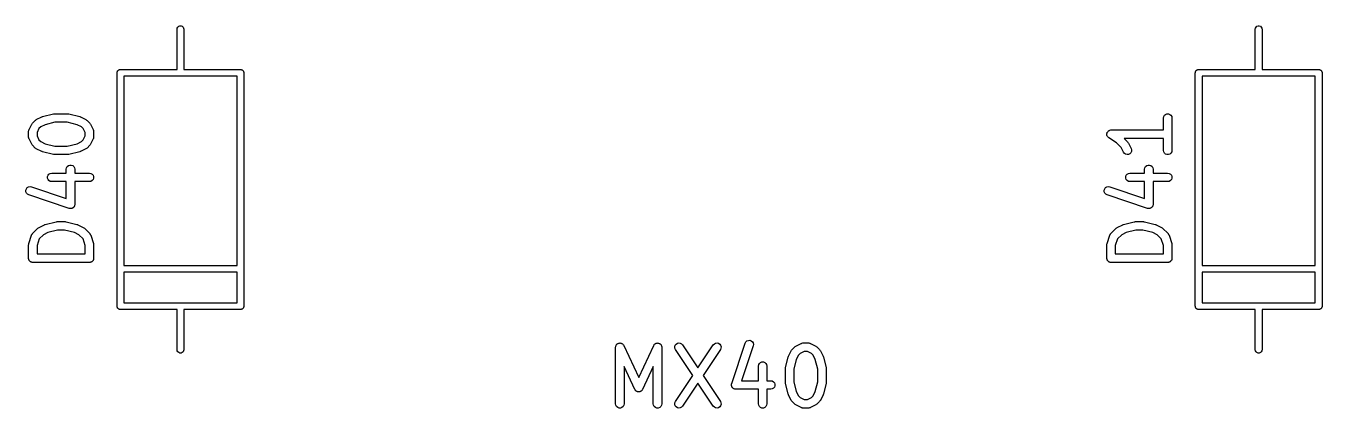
# Model space of a CAD drawing. Extents: x 35 to 250, y -99 to -35.
# Drawn here: x 83 to 105.89, y -98.95 to -92.2 of the extents above; entities that cross this region are included whole.
import ezdxf

# ---------------------------------------------------------------- set-up
doc = ezdxf.new("R2010")
doc.units = 0
doc.header["$MEASUREMENT"] = 0
doc.layers.add('BLACK', color=7, linetype='CONTINUOUS')

msp = doc.modelspace()

# ---------------------------------------------------------------- linework, layer by layer
at = {"layer": 'Black'}
for p, q in [((85.665, -92.2612), (85.6686, -92.2407)), ((85.665, -92.9712), (85.665, -92.2612)), ((85.6686, -92.2407), (85.679, -92.2227)), ((85.679, -92.2227), (85.695, -92.2093)), ((85.695, -92.2093), (85.7146, -92.2022)), ((85.7146, -92.2022), (85.7354, -92.2022)), ((85.7354, -92.2022), (85.755, -92.2093)), ((85.755, -92.2093), (85.771, -92.2227)), ((85.771, -92.2227), (85.7814, -92.2407)), ((85.7814, -92.2407), (85.785, -92.2612)), ((85.785, -92.2612), (85.785, -92.9712)), ((104.715, -92.2612), (104.719, -92.2407)), ((104.715, -92.9712), (104.715, -92.2612)), ((104.719, -92.2407), (104.729, -92.2227)), ((104.729, -92.2227), (104.745, -92.2093)), ((104.745, -92.2093), (104.765, -92.2022)), ((104.765, -92.2022), (104.785, -92.2022)), ((104.785, -92.2022), (104.805, -92.2093)), ((104.805, -92.2093), (104.821, -92.2227)), ((104.821, -92.2227), (104.831, -92.2407)), ((104.831, -92.2407), (104.835, -92.2612)), ((104.835, -92.2612), (104.835, -92.9712)), ((84.6598, -92.9722), (84.665, -92.9712)), ((84.665, -92.9712), (85.665, -92.9712)), ((85.785, -92.9712), (86.785, -92.9712)), ((86.785, -92.9712), (86.7902, -92.9722)), ((103.71, -92.9722), (103.715, -92.9712)), ((103.715, -92.9712), (104.715, -92.9712)), ((104.835, -92.9712), (105.835, -92.9712)), ((105.835, -92.9712), (105.84, -92.9722)), ((84.605, -93.0312), (84.6059, -93.0261)), ((84.605, -97.1512), (84.605, -93.0312)), ((84.6059, -93.0208), (84.6077, -93.0159)), ((84.6059, -93.0261), (84.6059, -93.0208)), ((84.6077, -93.0159), (84.6086, -93.0107)), ((84.6086, -93.0107), (84.6112, -93.0062)), ((84.6112, -93.0062), (84.613, -93.0012)), ((84.613, -93.0012), (84.6164, -92.9972)), ((84.6164, -92.9972), (84.619, -92.9927)), ((84.619, -92.9927), (84.6231, -92.9893)), ((84.6231, -92.9893), (84.6264, -92.9853)), ((84.6264, -92.9853), (84.631, -92.9827)), ((84.631, -92.9827), (84.635, -92.9793)), ((84.635, -92.9793), (84.6399, -92.9775)), ((84.6399, -92.9775), (84.6445, -92.9749)), ((84.6445, -92.9749), (84.6497, -92.974)), ((84.6497, -92.974), (84.6546, -92.9722)), ((84.6546, -92.9722), (84.6598, -92.9722)), ((84.725, -93.0913), (84.725, -96.4312)), ((86.725, -93.0913), (84.725, -93.0913)), ((86.725, -96.4312), (86.725, -93.0913)), ((86.7902, -92.9722), (86.7954, -92.9722)), ((86.7954, -92.9722), (86.8003, -92.974)), ((86.8003, -92.974), (86.8055, -92.9749)), ((86.8055, -92.9749), (86.8101, -92.9775)), ((86.8101, -92.9775), (86.815, -92.9793)), ((86.815, -92.9793), (86.819, -92.9827)), ((86.819, -92.9827), (86.8236, -92.9853)), ((86.8236, -92.9853), (86.8269, -92.9893)), ((86.8269, -92.9893), (86.831, -92.9927)), ((86.831, -92.9927), (86.8336, -92.9972)), ((86.8336, -92.9972), (86.837, -93.0012)), ((86.837, -93.0012), (86.8388, -93.0062)), ((86.8388, -93.0062), (86.8414, -93.0107)), ((86.8414, -93.0107), (86.8423, -93.0159)), ((86.8423, -93.0159), (86.8441, -93.0208)), ((86.8441, -93.0208), (86.8441, -93.0261)), ((86.8441, -93.0261), (86.845, -93.0312)), ((86.845, -93.0312), (86.845, -97.1512)), ((103.655, -93.0312), (103.656, -93.0261)), ((103.655, -97.1512), (103.655, -93.0312)), ((103.656, -93.0208), (103.658, -93.0159)), ((103.656, -93.0261), (103.656, -93.0208)), ((103.658, -93.0159), (103.659, -93.0107)), ((103.659, -93.0107), (103.661, -93.0062)), ((103.661, -93.0062), (103.663, -93.0012)), ((103.663, -93.0012), (103.666, -92.9972)), ((103.666, -92.9972), (103.669, -92.9927)), ((103.669, -92.9927), (103.673, -92.9893)), ((103.673, -92.9893), (103.676, -92.9853)), ((103.676, -92.9853), (103.681, -92.9827)), ((103.681, -92.9827), (103.685, -92.9793)), ((103.685, -92.9793), (103.69, -92.9775)), ((103.69, -92.9775), (103.694, -92.9749)), ((103.694, -92.9749), (103.7, -92.974)), ((103.7, -92.974), (103.705, -92.9722)), ((103.705, -92.9722), (103.71, -92.9722)), ((103.775, -93.0913), (103.775, -96.4312)), ((105.775, -93.0913), (103.775, -93.0913)), ((105.775, -96.4312), (105.775, -93.0913)), ((105.84, -92.9722), (105.845, -92.9722)), ((105.845, -92.9722), (105.85, -92.974)), ((105.85, -92.974), (105.856, -92.9749)), ((105.856, -92.9749), (105.86, -92.9775)), ((105.86, -92.9775), (105.865, -92.9793)), ((105.865, -92.9793), (105.869, -92.9827)), ((105.869, -92.9827), (105.874, -92.9853)), ((105.874, -92.9853), (105.877, -92.9893)), ((105.877, -92.9893), (105.881, -92.9927)), ((105.881, -92.9927), (105.884, -92.9972)), ((105.884, -92.9972), (105.887, -93.0012)), ((105.887, -93.0012), (105.889, -93.0062)), ((105.889, -93.0062), (105.891, -93.0107)), ((105.891, -93.0107), (105.892, -93.0159)), ((105.892, -93.0159), (105.894, -93.0208)), ((105.894, -93.0208), (105.894, -93.0261)), ((105.894, -93.0261), (105.895, -93.0312)), ((105.895, -93.0312), (105.895, -97.1512)), ((83.112, -93.9192), (83.1596, -93.8715)), ((83.1596, -93.8715), (83.1694, -93.8647)), ((83.1694, -93.8647), (83.1791, -93.8575)), ((83.1791, -93.8575), (83.2743, -93.8099)), ((83.2743, -93.8099), (83.2822, -93.8075)), ((83.2822, -93.8075), (83.2897, -93.8042)), ((83.2897, -93.8042), (83.4801, -93.7566)), ((83.4801, -93.7566), (83.4893, -93.7559)), ((83.4893, -93.7559), (83.4983, -93.7543)), ((83.4983, -93.7543), (83.7364, -93.7543)), ((83.7364, -93.7543), (83.7455, -93.7559)), ((83.7455, -93.7559), (83.7546, -93.7566)), ((83.7546, -93.7566), (83.9451, -93.8042)), ((83.9451, -93.8042), (83.9526, -93.8075)), ((83.9526, -93.8075), (83.9604, -93.8099)), ((83.9604, -93.8099), (84.0557, -93.8575)), ((84.0557, -93.8575), (84.0653, -93.8647)), ((84.0653, -93.8647), (84.0752, -93.8715)), ((84.0752, -93.8715), (84.1228, -93.9192)), ((103.092, -93.8293), (103.097, -93.8037)), ((103.092, -94.0401), (103.092, -93.8293)), ((103.097, -93.8037), (103.11, -93.7811)), ((103.11, -93.7811), (103.13, -93.7644)), ((103.13, -93.7644), (103.154, -93.7555)), ((103.154, -93.7555), (103.18, -93.7555)), ((103.18, -93.7555), (103.205, -93.7644)), ((103.205, -93.7644), (103.225, -93.7811)), ((103.225, -93.7811), (103.238, -93.8037)), ((103.238, -93.8037), (103.242, -93.8293)), ((103.242, -93.8293), (103.242, -94.4008)), ((83.0424, -94.0674), (83.0431, -94.0632)), ((83.0424, -94.1627), (83.0424, -94.0674)), ((83.0429, -94.0589), (83.0454, -94.0504)), ((83.0431, -94.0632), (83.0429, -94.0589)), ((83.0454, -94.0504), (83.0469, -94.0418)), ((83.0469, -94.0418), (83.0491, -94.038)), ((83.0491, -94.038), (83.0503, -94.0339)), ((83.0503, -94.0339), (83.0979, -93.9387)), ((83.0979, -93.9387), (83.1051, -93.929)), ((83.1051, -93.929), (83.112, -93.9192)), ((83.2266, -94.0166), (83.1924, -94.0851)), ((83.1924, -94.0851), (83.1924, -94.145)), ((83.257, -93.9862), (83.2266, -94.0166)), ((83.334, -93.9477), (83.257, -93.9862)), ((83.5076, -93.9043), (83.334, -93.9477)), ((83.7272, -93.9043), (83.5076, -93.9043)), ((83.9007, -93.9477), (83.7272, -93.9043)), ((83.9777, -93.9862), (83.9007, -93.9477)), ((84.0081, -94.0166), (83.9777, -93.9862)), ((84.0424, -94.0851), (84.0081, -94.0166)), ((84.0424, -94.145), (84.0424, -94.0851)), ((84.1228, -93.9192), (84.1297, -93.929)), ((84.1297, -93.929), (84.1368, -93.9387)), ((84.1368, -93.9387), (84.1845, -94.0339)), ((84.1845, -94.0339), (84.1857, -94.038)), ((84.1857, -94.038), (84.1879, -94.0418)), ((84.1879, -94.0418), (84.1894, -94.0504)), ((84.1894, -94.0504), (84.1919, -94.0589)), ((84.1919, -94.0589), (84.1916, -94.0632)), ((84.1916, -94.0632), (84.1924, -94.0674)), ((84.1924, -94.0674), (84.1924, -94.1627)), ((102.093, -94.1102), (102.094, -94.1062)), ((102.094, -94.1191), (102.093, -94.1102)), ((102.094, -94.102), (102.097, -94.0936)), ((102.094, -94.1062), (102.094, -94.102)), ((102.097, -94.0936), (102.099, -94.0849)), ((102.099, -94.0849), (102.101, -94.0815)), ((102.101, -94.0815), (102.102, -94.0776)), ((102.102, -94.0776), (102.108, -94.0707)), ((102.108, -94.0707), (102.113, -94.0633)), ((102.113, -94.0633), (102.117, -94.0608)), ((102.117, -94.0608), (102.119, -94.0576)), ((102.119, -94.0576), (102.127, -94.0531)), ((102.127, -94.0531), (102.134, -94.0478)), ((102.134, -94.0478), (102.138, -94.0467)), ((102.138, -94.0467), (102.142, -94.0446)), ((102.142, -94.0446), (102.151, -94.043)), ((102.151, -94.043), (102.159, -94.0405)), ((102.159, -94.0405), (102.163, -94.0408)), ((102.163, -94.0408), (102.167, -94.0401)), ((102.167, -94.0401), (103.092, -94.0401)), ((83.0431, -94.1669), (83.0424, -94.1627)), ((83.0429, -94.1713), (83.0431, -94.1669)), ((83.0454, -94.1797), (83.0429, -94.1713)), ((83.0469, -94.1883), (83.0454, -94.1797)), ((83.0491, -94.1921), (83.0469, -94.1883)), ((83.0503, -94.1962), (83.0491, -94.1921)), ((83.0979, -94.2915), (83.0503, -94.1962)), ((83.1051, -94.3011), (83.0979, -94.2915)), ((83.112, -94.3109), (83.1051, -94.3011)), ((83.1596, -94.3586), (83.112, -94.3109)), ((83.1924, -94.145), (83.2266, -94.2135)), ((83.2266, -94.2135), (83.257, -94.2439)), ((83.257, -94.2439), (83.334, -94.2824)), ((83.334, -94.2824), (83.5076, -94.3258)), ((83.5076, -94.3258), (83.7272, -94.3258)), ((83.7272, -94.3258), (83.9007, -94.2824)), ((83.9007, -94.2824), (83.9777, -94.2439)), ((83.9777, -94.2439), (84.0081, -94.2135)), ((84.0081, -94.2135), (84.0424, -94.145)), ((84.1228, -94.3109), (84.0752, -94.3586)), ((84.1297, -94.3011), (84.1228, -94.3109)), ((84.1368, -94.2915), (84.1297, -94.3011)), ((84.1845, -94.1962), (84.1368, -94.2915)), ((84.1857, -94.1921), (84.1845, -94.1962)), ((84.1879, -94.1883), (84.1857, -94.1921)), ((84.1894, -94.1797), (84.1879, -94.1883)), ((84.1919, -94.1713), (84.1894, -94.1797)), ((84.1924, -94.1627), (84.1916, -94.1669)), ((84.1916, -94.1669), (84.1919, -94.1713)), ((102.094, -94.1281), (102.094, -94.1191)), ((102.095, -94.132), (102.094, -94.1281)), ((102.095, -94.1361), (102.095, -94.132)), ((102.099, -94.1441), (102.095, -94.1361)), ((102.102, -94.1526), (102.099, -94.1441)), ((102.105, -94.1557), (102.102, -94.1526)), ((102.107, -94.1595), (102.105, -94.1557)), ((102.113, -94.1657), (102.107, -94.1595)), ((102.119, -94.1725), (102.113, -94.1657)), ((102.123, -94.1746), (102.119, -94.1725)), ((102.126, -94.1775), (102.123, -94.1746)), ((102.262, -94.2686), (102.126, -94.1775)), ((102.344, -94.35), (102.262, -94.2686)), ((103.092, -94.1901), (102.396, -94.1901)), ((102.396, -94.1901), (102.459, -94.2525)), ((102.459, -94.2525), (102.465, -94.2623)), ((102.465, -94.2623), (102.473, -94.272)), ((102.473, -94.272), (102.52, -94.3672)), ((103.092, -94.4008), (103.092, -94.1901)), ((83.1694, -94.3655), (83.1596, -94.3586)), ((83.1791, -94.3726), (83.1694, -94.3655)), ((83.2743, -94.4202), (83.1791, -94.3726)), ((83.2822, -94.4226), (83.2743, -94.4202)), ((83.2897, -94.4259), (83.2822, -94.4226)), ((83.4801, -94.4735), (83.2897, -94.4259)), ((83.4893, -94.4742), (83.4801, -94.4735)), ((83.4983, -94.4758), (83.4893, -94.4742)), ((83.7364, -94.4758), (83.4983, -94.4758)), ((83.7455, -94.4742), (83.7364, -94.4758)), ((83.7546, -94.4735), (83.7455, -94.4742)), ((83.9451, -94.4259), (83.7546, -94.4735)), ((83.9526, -94.4226), (83.9451, -94.4259)), ((83.9604, -94.4202), (83.9526, -94.4226)), ((84.0557, -94.3726), (83.9604, -94.4202)), ((84.0653, -94.3655), (84.0557, -94.3726)), ((84.0752, -94.3586), (84.0653, -94.3655)), ((102.386, -94.4343), (102.344, -94.35)), ((102.402, -94.4552), (102.386, -94.4343)), ((102.423, -94.4696), (102.402, -94.4552)), ((102.449, -94.4756), (102.423, -94.4696)), ((102.474, -94.4727), (102.449, -94.4756)), ((102.498, -94.461), (102.474, -94.4727)), ((102.516, -94.4421), (102.498, -94.461)), ((102.526, -94.4182), (102.516, -94.4421)), ((102.52, -94.3672), (102.528, -94.3922)), ((102.528, -94.3922), (102.526, -94.4182)), ((103.097, -94.4264), (103.092, -94.4008)), ((103.11, -94.449), (103.097, -94.4264)), ((103.13, -94.4657), (103.11, -94.449)), ((103.154, -94.4746), (103.13, -94.4657)), ((103.18, -94.4746), (103.154, -94.4746)), ((103.205, -94.4657), (103.18, -94.4746)), ((103.225, -94.449), (103.205, -94.4657)), ((103.238, -94.4264), (103.225, -94.449)), ((103.242, -94.4008), (103.238, -94.4264)), ((83.4251, -94.8065), (83.4507, -94.802)), ((83.4507, -94.802), (83.709, -94.802)), ((83.709, -94.7341), (83.7136, -94.7085)), ((83.709, -94.802), (83.709, -94.7341)), ((83.7136, -94.7085), (83.7266, -94.6859)), ((83.7266, -94.6859), (83.7465, -94.6692)), ((83.7465, -94.6692), (83.771, -94.6602)), ((83.771, -94.6602), (83.7971, -94.6602)), ((83.7971, -94.6602), (83.8215, -94.6692)), ((83.8215, -94.6692), (83.8415, -94.6859)), ((83.8415, -94.6859), (83.8545, -94.7085)), ((83.8545, -94.7085), (83.859, -94.7341)), ((83.859, -94.7341), (83.859, -94.802)), ((83.859, -94.802), (84.1174, -94.802)), ((84.1174, -94.802), (84.143, -94.8065)), ((102.475, -94.8065), (102.501, -94.802)), ((102.501, -94.802), (102.759, -94.802)), ((102.759, -94.7341), (102.764, -94.7085)), ((102.759, -94.802), (102.759, -94.7341)), ((102.764, -94.7085), (102.777, -94.6859)), ((102.777, -94.6859), (102.797, -94.6692)), ((102.797, -94.6692), (102.821, -94.6602)), ((102.821, -94.6602), (102.847, -94.6602)), ((102.847, -94.6602), (102.872, -94.6692)), ((102.872, -94.6692), (102.892, -94.6859)), ((102.892, -94.6859), (102.905, -94.7085)), ((102.905, -94.7085), (102.909, -94.7341)), ((102.909, -94.7341), (102.909, -94.802)), ((102.909, -94.802), (103.167, -94.802)), ((103.167, -94.802), (103.193, -94.8065)), ((83.3769, -94.8639), (83.3858, -94.8395)), ((83.3769, -94.89), (83.3769, -94.8639)), ((83.3858, -94.9145), (83.3769, -94.89)), ((83.3858, -94.8395), (83.4025, -94.8195)), ((83.4025, -94.9344), (83.3858, -94.9145)), ((83.4025, -94.8195), (83.4251, -94.8065)), ((83.4251, -94.9474), (83.4025, -94.9344)), ((83.4507, -94.952), (83.4251, -94.9474)), ((83.709, -94.952), (83.4507, -94.952)), ((83.709, -95.2491), (83.709, -94.952)), ((84.1174, -94.952), (83.859, -94.952)), ((83.859, -94.952), (83.859, -95.3532)), ((84.143, -94.9474), (84.1174, -94.952)), ((84.143, -94.8065), (84.1656, -94.8195)), ((84.1656, -94.9344), (84.143, -94.9474)), ((84.1656, -94.8195), (84.1823, -94.8395)), ((84.1823, -94.9145), (84.1656, -94.9344)), ((84.1823, -94.8395), (84.1912, -94.8639)), ((84.1912, -94.89), (84.1823, -94.9145)), ((84.1912, -94.8639), (84.1912, -94.89)), ((102.427, -94.8639), (102.436, -94.8395)), ((102.427, -94.89), (102.427, -94.8639)), ((102.436, -94.9145), (102.427, -94.89)), ((102.436, -94.8395), (102.453, -94.8195)), ((102.453, -94.9344), (102.436, -94.9145)), ((102.453, -94.8195), (102.475, -94.8065)), ((102.475, -94.9474), (102.453, -94.9344)), ((102.501, -94.952), (102.475, -94.9474)), ((102.759, -94.952), (102.501, -94.952)), ((102.759, -95.2491), (102.759, -94.952)), ((103.167, -94.952), (102.909, -94.952)), ((102.909, -94.952), (102.909, -95.3532)), ((103.193, -94.9474), (103.167, -94.952)), ((103.193, -94.8065), (103.216, -94.8195)), ((103.216, -94.9344), (103.193, -94.9474)), ((103.216, -94.8195), (103.232, -94.8395)), ((103.232, -94.9145), (103.216, -94.9344)), ((103.232, -94.8395), (103.241, -94.8639)), ((103.241, -94.89), (103.232, -94.9145)), ((103.241, -94.8639), (103.241, -94.89)), ((82.9956, -95.1041), (83.0038, -95.0793)), ((82.9963, -95.1301), (82.9956, -95.1041)), ((83.0059, -95.1543), (82.9963, -95.1301)), ((83.0038, -95.0793), (83.02, -95.0589)), ((83.0231, -95.1738), (83.0059, -95.1543)), ((83.02, -95.0589), (83.0422, -95.0453)), ((83.046, -95.1862), (83.0231, -95.1738)), ((83.0422, -95.0453), (83.0677, -95.0401)), ((83.7603, -95.4243), (83.046, -95.1862)), ((83.0677, -95.0401), (83.0935, -95.0439)), ((83.0935, -95.0439), (83.709, -95.2491)), ((102.046, -95.1041), (102.054, -95.0793)), ((102.046, -95.1301), (102.046, -95.1041)), ((102.056, -95.1543), (102.046, -95.1301)), ((102.054, -95.0793), (102.07, -95.0589)), ((102.073, -95.1738), (102.056, -95.1543)), ((102.07, -95.0589), (102.092, -95.0453)), ((102.096, -95.1862), (102.073, -95.1738)), ((102.092, -95.0453), (102.118, -95.0401)), ((102.81, -95.4243), (102.096, -95.1862)), ((102.118, -95.0401), (102.143, -95.0439)), ((102.143, -95.0439), (102.759, -95.2491)), ((83.7658, -95.4251), (83.7603, -95.4243)), ((83.771, -95.427), (83.7658, -95.4251)), ((83.7786, -95.427), (83.771, -95.427)), ((83.7861, -95.4281), (83.7786, -95.427)), ((83.7915, -95.427), (83.7861, -95.4281)), ((83.7971, -95.427), (83.7915, -95.427)), ((83.8042, -95.4244), (83.7971, -95.427)), ((83.8116, -95.4229), (83.8042, -95.4244)), ((83.8163, -95.42), (83.8116, -95.4229)), ((83.8215, -95.4181), (83.8163, -95.42)), ((83.8274, -95.4132), (83.8215, -95.4181)), ((83.8338, -95.4093), (83.8274, -95.4132)), ((83.8373, -95.4049), (83.8338, -95.4093)), ((83.8415, -95.4014), (83.8373, -95.4049)), ((83.8453, -95.3948), (83.8415, -95.4014)), ((83.85, -95.3889), (83.8453, -95.3948)), ((83.8518, -95.3836), (83.85, -95.3889)), ((83.8545, -95.3788), (83.8518, -95.3836)), ((83.8558, -95.3713), (83.8545, -95.3788)), ((83.8582, -95.3642), (83.8558, -95.3713)), ((83.859, -95.3532), (83.8581, -95.3586)), ((83.8581, -95.3586), (83.8582, -95.3642)), ((102.816, -95.4251), (102.81, -95.4243)), ((102.821, -95.427), (102.816, -95.4251)), ((102.829, -95.427), (102.821, -95.427)), ((102.836, -95.4281), (102.829, -95.427)), ((102.842, -95.427), (102.836, -95.4281)), ((102.847, -95.427), (102.842, -95.427)), ((102.854, -95.4244), (102.847, -95.427)), ((102.862, -95.4229), (102.854, -95.4244)), ((102.866, -95.42), (102.862, -95.4229)), ((102.872, -95.4181), (102.866, -95.42)), ((102.877, -95.4132), (102.872, -95.4181)), ((102.884, -95.4093), (102.877, -95.4132)), ((102.887, -95.4049), (102.884, -95.4093)), ((102.892, -95.4014), (102.887, -95.4049)), ((102.895, -95.3948), (102.892, -95.4014)), ((102.9, -95.3889), (102.895, -95.3948)), ((102.902, -95.3836), (102.9, -95.3889)), ((102.905, -95.3788), (102.902, -95.3836)), ((102.906, -95.3713), (102.905, -95.3788)), ((102.908, -95.3642), (102.906, -95.3713)), ((102.909, -95.3532), (102.908, -95.3586)), ((102.908, -95.3586), (102.908, -95.3642)), ((83.2267, -95.7623), (83.3219, -95.7146)), ((83.3219, -95.7146), (83.3298, -95.7123)), ((83.3298, -95.7123), (83.3373, -95.709)), ((83.3373, -95.709), (83.5278, -95.6613)), ((83.5278, -95.6613), (83.5369, -95.6607)), ((83.5369, -95.6607), (83.546, -95.6591)), ((83.546, -95.6591), (83.6888, -95.6591)), ((83.6888, -95.6591), (83.6978, -95.6607)), ((83.6978, -95.6607), (83.707, -95.6613)), ((83.707, -95.6613), (83.8975, -95.709)), ((83.8975, -95.709), (83.905, -95.7123)), ((83.905, -95.7123), (83.9128, -95.7146)), ((83.9128, -95.7146), (84.0081, -95.7623)), ((102.277, -95.7623), (102.372, -95.7146)), ((102.372, -95.7146), (102.38, -95.7123)), ((102.38, -95.7123), (102.387, -95.709)), ((102.387, -95.709), (102.578, -95.6613)), ((102.578, -95.6613), (102.587, -95.6607)), ((102.587, -95.6607), (102.596, -95.6591)), ((102.596, -95.6591), (102.739, -95.6591)), ((102.739, -95.6591), (102.748, -95.6607)), ((102.748, -95.6607), (102.757, -95.6613)), ((102.757, -95.6613), (102.947, -95.709)), ((102.947, -95.709), (102.955, -95.7123)), ((102.955, -95.7123), (102.963, -95.7146)), ((102.963, -95.7146), (103.058, -95.7623)), ((83.0462, -96.0437), (83.0938, -95.9009)), ((83.0938, -95.9009), (83.0959, -95.8971)), ((83.0959, -95.8971), (83.097, -95.8929)), ((83.097, -95.8929), (83.1021, -95.8857)), ((83.1021, -95.8857), (83.1063, -95.878)), ((83.1063, -95.878), (83.1095, -95.8751)), ((83.1095, -95.8751), (83.112, -95.8715)), ((83.112, -95.8715), (83.2072, -95.7763)), ((83.2072, -95.7763), (83.2171, -95.7694)), ((83.2171, -95.7694), (83.2267, -95.7623)), ((83.3047, -95.891), (83.2306, -95.9651)), ((83.3817, -95.8525), (83.3047, -95.891)), ((83.5552, -95.8091), (83.3817, -95.8525)), ((83.6796, -95.8091), (83.5552, -95.8091)), ((83.8531, -95.8525), (83.6796, -95.8091)), ((83.9301, -95.891), (83.8531, -95.8525)), ((84.0042, -95.9651), (83.9301, -95.891)), ((84.0081, -95.7623), (84.0177, -95.7694)), ((84.0177, -95.7694), (84.0276, -95.7763)), ((84.0276, -95.7763), (84.1228, -95.8715)), ((84.1228, -95.8715), (84.1253, -95.8751)), ((84.1253, -95.8751), (84.1285, -95.878)), ((84.1285, -95.878), (84.1327, -95.8857)), ((84.1327, -95.8857), (84.1377, -95.8929)), ((84.1377, -95.8929), (84.1389, -95.8971)), ((84.1389, -95.8971), (84.1409, -95.9009)), ((84.1409, -95.9009), (84.1885, -96.0437)), ((102.096, -96.0437), (102.144, -95.9009)), ((102.144, -95.9009), (102.146, -95.8971)), ((102.146, -95.8971), (102.147, -95.8929)), ((102.147, -95.8929), (102.152, -95.8857)), ((102.152, -95.8857), (102.156, -95.878)), ((102.156, -95.878), (102.159, -95.8751)), ((102.159, -95.8751), (102.162, -95.8715)), ((102.162, -95.8715), (102.257, -95.7763)), ((102.257, -95.7763), (102.267, -95.7694)), ((102.267, -95.7694), (102.277, -95.7623)), ((102.355, -95.891), (102.281, -95.9651)), ((102.432, -95.8525), (102.355, -95.891)), ((102.605, -95.8091), (102.432, -95.8525)), ((102.73, -95.8091), (102.605, -95.8091)), ((102.903, -95.8525), (102.73, -95.8091)), ((102.98, -95.891), (102.903, -95.8525)), ((103.054, -95.9651), (102.98, -95.891)), ((103.058, -95.7623), (103.068, -95.7694)), ((103.068, -95.7694), (103.078, -95.7763)), ((103.078, -95.7763), (103.173, -95.8715)), ((103.173, -95.8715), (103.175, -95.8751)), ((103.175, -95.8751), (103.179, -95.878)), ((103.179, -95.878), (103.183, -95.8857)), ((103.183, -95.8857), (103.188, -95.8929)), ((103.188, -95.8929), (103.189, -95.8971)), ((103.189, -95.8971), (103.191, -95.9009)), ((103.191, -95.9009), (103.239, -96.0437)), ((83.0424, -96.0674), (83.0445, -96.0556)), ((83.0424, -96.3055), (83.0424, -96.0674)), ((83.0445, -96.0556), (83.0462, -96.0437)), ((83.2306, -95.9651), (83.1924, -96.0796)), ((83.1924, -96.0796), (83.1924, -96.2305)), ((84.0424, -96.0796), (84.0042, -95.9651)), ((84.0424, -96.2305), (84.0424, -96.0796)), ((84.1885, -96.0437), (84.1903, -96.0556)), ((84.1903, -96.0556), (84.1924, -96.0674)), ((84.1924, -96.0674), (84.1924, -96.3055)), ((102.092, -96.0674), (102.094, -96.0556)), ((102.092, -96.3055), (102.092, -96.0674)), ((102.094, -96.0556), (102.096, -96.0437)), ((102.281, -95.9651), (102.242, -96.0796)), ((102.242, -96.0796), (102.242, -96.2305)), ((103.092, -96.0796), (103.054, -95.9651)), ((103.092, -96.2305), (103.092, -96.0796)), ((103.239, -96.0437), (103.24, -96.0556)), ((103.24, -96.0556), (103.242, -96.0674)), ((103.242, -96.0674), (103.242, -96.3055)), ((83.0435, -96.312), (83.0424, -96.3055)), ((83.0435, -96.3186), (83.0435, -96.312)), ((83.0458, -96.3247), (83.0435, -96.3186)), ((83.0469, -96.3312), (83.0458, -96.3247)), ((83.0502, -96.3369), (83.0469, -96.3312)), ((83.0524, -96.343), (83.0502, -96.3369)), ((83.0566, -96.3481), (83.0524, -96.343)), ((83.0599, -96.3537), (83.0566, -96.3481)), ((83.065, -96.358), (83.0599, -96.3537)), ((83.0692, -96.363), (83.065, -96.358)), ((83.0749, -96.3663), (83.0692, -96.363)), ((83.0799, -96.3705), (83.0749, -96.3663)), ((83.086, -96.3727), (83.0799, -96.3705)), ((83.0917, -96.376), (83.086, -96.3727)), ((83.0982, -96.3772), (83.0917, -96.376)), ((83.1044, -96.3794), (83.0982, -96.3772)), ((83.1109, -96.3794), (83.1044, -96.3794)), ((83.1174, -96.3805), (83.1109, -96.3794)), ((84.1174, -96.3805), (83.1174, -96.3805)), ((83.1924, -96.2305), (84.0424, -96.2305)), ((84.1238, -96.3794), (84.1174, -96.3805)), ((84.1304, -96.3794), (84.1238, -96.3794)), ((84.1366, -96.3772), (84.1304, -96.3794)), ((84.143, -96.376), (84.1366, -96.3772)), ((84.1487, -96.3727), (84.143, -96.376)), ((84.1549, -96.3705), (84.1487, -96.3727)), ((84.1599, -96.3663), (84.1549, -96.3705)), ((84.1656, -96.363), (84.1599, -96.3663)), ((84.1698, -96.358), (84.1656, -96.363)), ((84.1748, -96.3537), (84.1698, -96.358)), ((84.1781, -96.3481), (84.1748, -96.3537)), ((84.1823, -96.343), (84.1781, -96.3481)), ((84.1846, -96.3369), (84.1823, -96.343)), ((84.1879, -96.3312), (84.1846, -96.3369)), ((84.189, -96.3247), (84.1879, -96.3312)), ((84.1912, -96.3186), (84.189, -96.3247)), ((84.1924, -96.3055), (84.1912, -96.312)), ((84.1912, -96.312), (84.1912, -96.3186)), ((102.094, -96.312), (102.092, -96.3055)), ((102.094, -96.3186), (102.094, -96.312)), ((102.096, -96.3247), (102.094, -96.3186)), ((102.097, -96.3312), (102.096, -96.3247)), ((102.1, -96.3369), (102.097, -96.3312)), ((102.102, -96.343), (102.1, -96.3369)), ((102.107, -96.3481), (102.102, -96.343)), ((102.11, -96.3537), (102.107, -96.3481)), ((102.115, -96.358), (102.11, -96.3537)), ((102.119, -96.363), (102.115, -96.358)), ((102.125, -96.3663), (102.119, -96.363)), ((102.13, -96.3705), (102.125, -96.3663)), ((102.136, -96.3727), (102.13, -96.3705)), ((102.142, -96.376), (102.136, -96.3727)), ((102.148, -96.3772), (102.142, -96.376)), ((102.154, -96.3794), (102.148, -96.3772)), ((102.161, -96.3794), (102.154, -96.3794)), ((102.167, -96.3805), (102.161, -96.3794)), ((103.167, -96.3805), (102.167, -96.3805)), ((102.242, -96.2305), (103.092, -96.2305)), ((103.174, -96.3794), (103.167, -96.3805)), ((103.18, -96.3794), (103.174, -96.3794)), ((103.187, -96.3772), (103.18, -96.3794)), ((103.193, -96.376), (103.187, -96.3772)), ((103.199, -96.3727), (103.193, -96.376)), ((103.205, -96.3705), (103.199, -96.3727)), ((103.21, -96.3663), (103.205, -96.3705)), ((103.216, -96.363), (103.21, -96.3663)), ((103.22, -96.358), (103.216, -96.363)), ((103.225, -96.3537), (103.22, -96.358)), ((103.228, -96.3481), (103.225, -96.3537)), ((103.232, -96.343), (103.228, -96.3481)), ((103.235, -96.3369), (103.232, -96.343)), ((103.238, -96.3312), (103.235, -96.3369)), ((103.239, -96.3247), (103.238, -96.3312)), ((103.241, -96.3186), (103.239, -96.3247)), ((103.242, -96.3055), (103.241, -96.312)), ((103.241, -96.312), (103.241, -96.3186)), ((84.725, -96.4312), (86.725, -96.4312)), ((84.725, -96.5512), (84.725, -97.0913)), ((86.725, -96.5512), (84.725, -96.5512)), ((86.725, -97.0913), (86.725, -96.5512)), ((103.775, -96.4312), (105.775, -96.4312)), ((103.775, -96.5512), (103.775, -97.0913)), ((105.775, -96.5512), (103.775, -96.5512)), ((105.775, -97.0913), (105.775, -96.5512)), ((84.725, -97.0913), (86.725, -97.0913)), ((103.775, -97.0913), (105.775, -97.0913)), ((84.6059, -97.1564), (84.605, -97.1512)), ((84.6059, -97.1617), (84.6059, -97.1564)), ((84.6077, -97.1666), (84.6059, -97.1617)), ((84.6086, -97.1718), (84.6077, -97.1666)), ((84.6112, -97.1763), (84.6086, -97.1718)), ((84.613, -97.1812), (84.6112, -97.1763)), ((84.6164, -97.1853), (84.613, -97.1812)), ((84.619, -97.1898), (84.6164, -97.1853)), ((84.6231, -97.1932), (84.619, -97.1898)), ((84.6264, -97.1972), (84.6231, -97.1932)), ((84.631, -97.1998), (84.6264, -97.1972)), ((84.635, -97.2032), (84.631, -97.1998)), ((84.6399, -97.205), (84.635, -97.2032)), ((84.6445, -97.2076), (84.6399, -97.205)), ((84.6497, -97.2085), (84.6445, -97.2076)), ((84.6546, -97.2103), (84.6497, -97.2085)), ((84.6598, -97.2103), (84.6546, -97.2103)), ((84.665, -97.2112), (84.6598, -97.2103)), ((85.665, -97.2112), (84.665, -97.2112)), ((85.665, -97.9213), (85.665, -97.2112)), ((86.785, -97.2112), (85.785, -97.2112)), ((85.785, -97.2112), (85.785, -97.9213)), ((86.7902, -97.2103), (86.785, -97.2112)), ((86.7954, -97.2103), (86.7902, -97.2103)), ((86.8003, -97.2085), (86.7954, -97.2103)), ((86.8055, -97.2076), (86.8003, -97.2085)), ((86.8101, -97.205), (86.8055, -97.2076)), ((86.815, -97.2032), (86.8101, -97.205)), ((86.819, -97.1998), (86.815, -97.2032)), ((86.8236, -97.1972), (86.819, -97.1998)), ((86.8269, -97.1932), (86.8236, -97.1972)), ((86.831, -97.1898), (86.8269, -97.1932)), ((86.8336, -97.1853), (86.831, -97.1898)), ((86.837, -97.1812), (86.8336, -97.1853)), ((86.8388, -97.1763), (86.837, -97.1812)), ((86.8414, -97.1718), (86.8388, -97.1763)), ((86.8423, -97.1666), (86.8414, -97.1718)), ((86.8441, -97.1617), (86.8423, -97.1666)), ((86.845, -97.1512), (86.8441, -97.1564)), ((86.8441, -97.1564), (86.8441, -97.1617)), ((103.656, -97.1564), (103.655, -97.1512)), ((103.656, -97.1617), (103.656, -97.1564)), ((103.658, -97.1666), (103.656, -97.1617)), ((103.659, -97.1718), (103.658, -97.1666)), ((103.661, -97.1763), (103.659, -97.1718)), ((103.663, -97.1812), (103.661, -97.1763)), ((103.666, -97.1853), (103.663, -97.1812)), ((103.669, -97.1898), (103.666, -97.1853)), ((103.673, -97.1932), (103.669, -97.1898)), ((103.676, -97.1972), (103.673, -97.1932)), ((103.681, -97.1998), (103.676, -97.1972)), ((103.685, -97.2032), (103.681, -97.1998)), ((103.69, -97.205), (103.685, -97.2032)), ((103.694, -97.2076), (103.69, -97.205)), ((103.7, -97.2085), (103.694, -97.2076)), ((103.705, -97.2103), (103.7, -97.2085)), ((103.71, -97.2103), (103.705, -97.2103)), ((103.715, -97.2112), (103.71, -97.2103)), ((104.715, -97.2112), (103.715, -97.2112)), ((104.715, -97.9213), (104.715, -97.2112)), ((105.835, -97.2112), (104.835, -97.2112)), ((104.835, -97.2112), (104.835, -97.9213)), ((105.84, -97.2103), (105.835, -97.2112)), ((105.845, -97.2103), (105.84, -97.2103)), ((105.85, -97.2085), (105.845, -97.2103)), ((105.856, -97.2076), (105.85, -97.2085)), ((105.86, -97.205), (105.856, -97.2076)), ((105.865, -97.2032), (105.86, -97.205)), ((105.869, -97.1998), (105.865, -97.2032)), ((105.874, -97.1972), (105.869, -97.1998)), ((105.877, -97.1932), (105.874, -97.1972)), ((105.881, -97.1898), (105.877, -97.1932)), ((105.884, -97.1853), (105.881, -97.1898)), ((105.887, -97.1812), (105.884, -97.1853)), ((105.889, -97.1763), (105.887, -97.1812)), ((105.891, -97.1718), (105.889, -97.1763)), ((105.892, -97.1666), (105.891, -97.1718)), ((105.894, -97.1617), (105.892, -97.1666)), ((105.895, -97.1512), (105.894, -97.1564)), ((105.894, -97.1564), (105.894, -97.1617)), ((95.7151, -97.7831), (95.7345, -97.7659)), ((95.7345, -97.7659), (95.7588, -97.7563)), ((95.7588, -97.7563), (95.7848, -97.7556)), ((95.7848, -97.7556), (95.8095, -97.7638)), ((95.8095, -97.7638), (95.8299, -97.78)), ((95.8299, -97.78), (95.8436, -97.8022)), ((85.6686, -97.9418), (85.665, -97.9213)), ((85.679, -97.9598), (85.6686, -97.9418)), ((85.695, -97.9732), (85.679, -97.9598)), ((85.7146, -97.9803), (85.695, -97.9732)), ((85.7354, -97.9803), (85.7146, -97.9803)), ((85.755, -97.9732), (85.7354, -97.9803)), ((85.771, -97.9598), (85.755, -97.9732)), ((85.7814, -97.9418), (85.771, -97.9598)), ((85.785, -97.9213), (85.7814, -97.9418)), ((93.4131, -97.8774), (93.4148, -97.8677)), ((93.4131, -98.8774), (93.4131, -97.8774)), ((93.4148, -97.8677), (93.4156, -97.858)), ((93.4156, -97.858), (93.417, -97.855)), ((93.417, -97.855), (93.4176, -97.8517)), ((93.4176, -97.8517), (93.4225, -97.8433)), ((93.4225, -97.8433), (93.4266, -97.8344)), ((93.4266, -97.8344), (93.429, -97.832)), ((93.429, -97.832), (93.4306, -97.8292)), ((93.4306, -97.8292), (93.4381, -97.8229)), ((93.4381, -97.8229), (93.4451, -97.816)), ((93.4451, -97.816), (93.4481, -97.8146)), ((93.4481, -97.8146), (93.4506, -97.8124)), ((93.4506, -97.8124), (93.4598, -97.8091)), ((93.4598, -97.8091), (93.4687, -97.8049)), ((93.4687, -97.8049), (93.472, -97.8047)), ((93.472, -97.8047), (93.4751, -97.8035)), ((93.4751, -97.8035), (93.4849, -97.8035)), ((93.4849, -97.8035), (93.4946, -97.8027)), ((93.4946, -97.8027), (93.4978, -97.8035)), ((93.4978, -97.8035), (93.5011, -97.8035)), ((93.5011, -97.8035), (93.5103, -97.8069)), ((93.5103, -97.8069), (93.5198, -97.8094)), ((93.5198, -97.8094), (93.5225, -97.8113)), ((93.5225, -97.8113), (93.5256, -97.8124)), ((93.5256, -97.8124), (93.5331, -97.8187)), ((93.5331, -97.8187), (93.5411, -97.8243)), ((93.5411, -97.8243), (93.543, -97.827)), ((93.543, -97.827), (93.5455, -97.8292)), ((93.5455, -97.8292), (93.5504, -97.8376)), ((93.5504, -97.8376), (93.5561, -97.8457)), ((93.5561, -97.8457), (93.8214, -98.4143)), ((93.8214, -98.4143), (94.0868, -97.8457)), ((94.0868, -97.8457), (94.0924, -97.8376)), ((94.0924, -97.8376), (94.0973, -97.8292)), ((94.0973, -97.8292), (94.0998, -97.827)), ((94.0998, -97.827), (94.1017, -97.8243)), ((94.1017, -97.8243), (94.1098, -97.8187)), ((94.1098, -97.8187), (94.1173, -97.8124)), ((94.1173, -97.8124), (94.1204, -97.8113)), ((94.1204, -97.8113), (94.1231, -97.8094)), ((94.1231, -97.8094), (94.1325, -97.8069)), ((94.1325, -97.8069), (94.1417, -97.8035)), ((94.1417, -97.8035), (94.145, -97.8035)), ((94.145, -97.8035), (94.1482, -97.8027)), ((94.1482, -97.8027), (94.158, -97.8035)), ((94.158, -97.8035), (94.1678, -97.8035)), ((94.1678, -97.8035), (94.1709, -97.8047)), ((94.1709, -97.8047), (94.1742, -97.8049)), ((94.1742, -97.8049), (94.1831, -97.8091)), ((94.1831, -97.8091), (94.1923, -97.8124)), ((94.1923, -97.8124), (94.1948, -97.8146)), ((94.1948, -97.8146), (94.1978, -97.816)), ((94.1978, -97.816), (94.2047, -97.8229)), ((94.2047, -97.8229), (94.2122, -97.8292)), ((94.2122, -97.8292), (94.2139, -97.832)), ((94.2139, -97.832), (94.2162, -97.8344)), ((94.2162, -97.8344), (94.2203, -97.8433)), ((94.2203, -97.8433), (94.2252, -97.8517)), ((94.2252, -97.8517), (94.2258, -97.855)), ((94.2258, -97.855), (94.2272, -97.858)), ((94.2272, -97.858), (94.2281, -97.8677)), ((94.2281, -97.8677), (94.2298, -97.8774)), ((94.2298, -97.8774), (94.2298, -98.8774)), ((94.4612, -97.8691), (94.4685, -97.8441)), ((94.4628, -97.8951), (94.4612, -97.8691)), ((94.4733, -97.919), (94.4628, -97.8951)), ((94.4685, -97.8441), (94.4839, -97.8231)), ((94.7789, -98.3774), (94.4733, -97.919)), ((94.4839, -97.8231), (94.5056, -97.8087)), ((94.5056, -97.8087), (94.5309, -97.8025)), ((94.5309, -97.8025), (94.5568, -97.8054)), ((94.5568, -97.8054), (94.5801, -97.8169)), ((94.5801, -97.8169), (94.5981, -97.8358)), ((94.5981, -97.8358), (94.869, -98.2422)), ((94.869, -98.2422), (95.14, -97.8358)), ((95.2648, -97.919), (94.9592, -98.3774)), ((95.14, -97.8358), (95.158, -97.8169)), ((95.158, -97.8169), (95.1813, -97.8054)), ((95.1813, -97.8054), (95.2072, -97.8025)), ((95.2072, -97.8025), (95.2325, -97.8087)), ((95.2325, -97.8087), (95.2542, -97.8231)), ((95.2542, -97.8231), (95.2696, -97.8441)), ((95.2753, -97.8951), (95.2648, -97.919)), ((95.2696, -97.8441), (95.2769, -97.8691)), ((95.2769, -97.8691), (95.2753, -97.8951)), ((95.4646, -98.5203), (95.7027, -97.806)), ((95.845, -97.8535), (95.6398, -98.469)), ((95.7027, -97.806), (95.7151, -97.7831)), ((95.8436, -97.8022), (95.8488, -97.8277)), ((95.8488, -97.8277), (95.845, -97.8535)), ((96.4686, -98.0343), (96.5163, -97.9391)), ((96.5163, -97.9391), (96.5234, -97.9294)), ((96.5234, -97.9294), (96.5303, -97.9196)), ((96.5303, -97.9196), (96.5779, -97.872)), ((96.5779, -97.872), (96.5878, -97.8651)), ((96.5878, -97.8651), (96.5974, -97.8579)), ((96.5974, -97.8579), (96.6926, -97.8103)), ((96.6754, -97.9866), (96.645, -98.017)), ((96.7439, -97.9524), (96.6754, -97.9866)), ((96.6926, -97.8103), (96.6968, -97.8091)), ((96.6968, -97.8091), (96.7005, -97.8069)), ((96.7005, -97.8069), (96.7092, -97.8054)), ((96.7092, -97.8054), (96.7176, -97.8029)), ((96.7176, -97.8029), (96.7219, -97.8031)), ((96.7219, -97.8031), (96.7262, -97.8024)), ((96.7262, -97.8024), (96.8214, -97.8024)), ((96.8037, -97.9524), (96.7439, -97.9524)), ((96.8722, -97.9866), (96.8037, -97.9524)), ((96.8214, -97.8024), (96.8257, -97.8031)), ((96.8257, -97.8031), (96.83, -97.8029)), ((96.83, -97.8029), (96.8384, -97.8054)), ((96.8384, -97.8054), (96.8471, -97.8069)), ((96.8471, -97.8069), (96.8508, -97.8091)), ((96.8508, -97.8091), (96.855, -97.8103)), ((96.855, -97.8103), (96.9502, -97.8579)), ((96.9026, -98.017), (96.8722, -97.9866)), ((96.9502, -97.8579), (96.9599, -97.8651)), ((96.9599, -97.8651), (96.9697, -97.872)), ((96.9697, -97.872), (97.0173, -97.9196)), ((97.0173, -97.9196), (97.0242, -97.9294)), ((97.0242, -97.9294), (97.0314, -97.9391)), ((97.0314, -97.9391), (97.079, -98.0343)), ((104.719, -97.9418), (104.715, -97.9213)), ((104.729, -97.9598), (104.719, -97.9418)), ((104.745, -97.9732), (104.729, -97.9598)), ((104.765, -97.9803), (104.745, -97.9732)), ((104.785, -97.9803), (104.765, -97.9803)), ((104.805, -97.9732), (104.785, -97.9803)), ((104.821, -97.9598), (104.805, -97.9732)), ((104.831, -97.9418), (104.821, -97.9598)), ((104.835, -97.9213), (104.831, -97.9418)), ((93.7535, -98.6234), (93.5631, -98.2154)), ((93.5631, -98.2154), (93.5631, -98.8774)), ((94.0798, -98.2154), (93.8894, -98.6234)), ((94.0798, -98.8774), (94.0798, -98.2154)), ((95.9369, -98.2107), (95.9414, -98.1851)), ((95.9369, -98.469), (95.9369, -98.2107)), ((95.9414, -98.1851), (95.9545, -98.1625)), ((95.9545, -98.1625), (95.9744, -98.1458)), ((95.9744, -98.1458), (95.9989, -98.1369)), ((95.9989, -98.1369), (96.0249, -98.1369)), ((96.0249, -98.1369), (96.0494, -98.1458)), ((96.0494, -98.1458), (96.0694, -98.1625)), ((96.0694, -98.1625), (96.0824, -98.1851)), ((96.0824, -98.1851), (96.0869, -98.2107)), ((96.0869, -98.2107), (96.0869, -98.469)), ((96.4153, -98.2401), (96.463, -98.0497)), ((96.463, -98.0497), (96.4663, -98.0422)), ((96.4663, -98.0422), (96.4686, -98.0343)), ((96.6065, -98.094), (96.5631, -98.2676)), ((96.645, -98.017), (96.6065, -98.094)), ((96.9411, -98.094), (96.9026, -98.017)), ((96.9845, -98.2676), (96.9411, -98.094)), ((97.079, -98.0343), (97.0813, -98.0422)), ((97.0813, -98.0422), (97.0847, -98.0497)), ((97.0847, -98.0497), (97.1323, -98.2401)), ((94.4733, -98.8358), (94.7789, -98.3774)), ((94.9592, -98.3774), (95.2648, -98.8358)), ((96.4131, -98.2583), (96.4147, -98.2493)), ((96.4131, -98.4964), (96.4131, -98.2583)), ((96.4147, -98.2493), (96.4153, -98.2401)), ((96.5631, -98.2676), (96.5631, -98.4872)), ((96.9845, -98.4872), (96.9845, -98.2676)), ((97.1323, -98.2401), (97.1329, -98.2493)), ((97.1329, -98.2493), (97.1345, -98.2583)), ((97.1345, -98.2583), (97.1345, -98.4964)), ((93.7572, -98.6287), (93.7535, -98.6234)), ((93.76, -98.6347), (93.7572, -98.6287)), ((93.7646, -98.6393), (93.76, -98.6347)), ((93.7684, -98.6447), (93.7646, -98.6393)), ((93.7738, -98.6485), (93.7684, -98.6447)), ((93.7784, -98.6531), (93.7738, -98.6485)), ((93.7844, -98.6559), (93.7784, -98.6531)), ((93.7898, -98.6596), (93.7844, -98.6559)), ((93.7961, -98.6613), (93.7898, -98.6596)), ((93.802, -98.6641), (93.7961, -98.6613)), ((93.8086, -98.6647), (93.802, -98.6641)), ((93.8149, -98.6664), (93.8086, -98.6647)), ((93.8214, -98.6658), (93.8149, -98.6664)), ((93.8279, -98.6664), (93.8214, -98.6658)), ((93.8343, -98.6647), (93.8279, -98.6664)), ((93.8409, -98.6641), (93.8343, -98.6647)), ((93.8468, -98.6613), (93.8409, -98.6641)), ((93.8531, -98.6596), (93.8468, -98.6613)), ((93.8585, -98.6559), (93.8531, -98.6596)), ((93.8645, -98.6531), (93.8585, -98.6559)), ((93.8691, -98.6485), (93.8645, -98.6531)), ((93.8744, -98.6447), (93.8691, -98.6485)), ((93.8782, -98.6393), (93.8744, -98.6447)), ((93.8829, -98.6347), (93.8782, -98.6393)), ((93.8856, -98.6287), (93.8829, -98.6347)), ((93.8894, -98.6234), (93.8856, -98.6287)), ((94.869, -98.5126), (94.5981, -98.919)), ((95.14, -98.919), (94.869, -98.5126)), ((95.4607, -98.5461), (95.4619, -98.5386)), ((95.4619, -98.5515), (95.4607, -98.5461)), ((95.4619, -98.531), (95.4637, -98.5258)), ((95.4619, -98.5386), (95.4619, -98.531)), ((95.4619, -98.5571), (95.4619, -98.5515)), ((95.4644, -98.5642), (95.4619, -98.5571)), ((95.4637, -98.5258), (95.4646, -98.5203)), ((95.466, -98.5716), (95.4644, -98.5642)), ((95.4689, -98.5763), (95.466, -98.5716)), ((95.4708, -98.5815), (95.4689, -98.5763)), ((95.4756, -98.5874), (95.4708, -98.5815)), ((95.4796, -98.5938), (95.4756, -98.5874)), ((95.4839, -98.5973), (95.4796, -98.5938)), ((95.4875, -98.6015), (95.4839, -98.5973)), ((95.4941, -98.6053), (95.4875, -98.6015)), ((95.5, -98.61), (95.4941, -98.6053)), ((95.5053, -98.6118), (95.5, -98.61)), ((95.5101, -98.6145), (95.5053, -98.6118)), ((95.5175, -98.6158), (95.5101, -98.6145)), ((95.5247, -98.6182), (95.5175, -98.6158)), ((95.5303, -98.6181), (95.5247, -98.6182)), ((95.5357, -98.619), (95.5303, -98.6181)), ((95.9369, -98.619), (95.5357, -98.619)), ((95.6398, -98.469), (95.9369, -98.469)), ((95.9369, -98.8774), (95.9369, -98.619)), ((96.0869, -98.469), (96.1548, -98.469)), ((96.1548, -98.619), (96.0869, -98.619)), ((96.0869, -98.619), (96.0869, -98.8774)), ((96.1548, -98.469), (96.1804, -98.4736)), ((96.1804, -98.6145), (96.1548, -98.619)), ((96.1804, -98.4736), (96.203, -98.4866)), ((96.203, -98.6015), (96.1804, -98.6145)), ((96.203, -98.4866), (96.2197, -98.5065)), ((96.2197, -98.5815), (96.203, -98.6015)), ((96.2197, -98.5065), (96.2286, -98.531)), ((96.2286, -98.5571), (96.2197, -98.5815)), ((96.2286, -98.531), (96.2286, -98.5571)), ((96.4147, -98.5055), (96.4131, -98.4964)), ((96.4153, -98.5146), (96.4147, -98.5055)), ((96.463, -98.7051), (96.4153, -98.5146)), ((96.5631, -98.4872), (96.6065, -98.6607)), ((96.6065, -98.6607), (96.645, -98.7377)), ((96.9026, -98.7377), (96.9411, -98.6607)), ((96.9411, -98.6607), (96.9845, -98.4872)), ((97.1323, -98.5146), (97.0847, -98.7051)), ((97.1329, -98.5055), (97.1323, -98.5146)), ((97.1345, -98.4964), (97.1329, -98.5055)), ((93.4176, -98.903), (93.4131, -98.8774)), ((93.4306, -98.9256), (93.4176, -98.903)), ((93.5586, -98.903), (93.5455, -98.9256)), ((93.5631, -98.8774), (93.5586, -98.903)), ((94.0843, -98.903), (94.0798, -98.8774)), ((94.0973, -98.9256), (94.0843, -98.903)), ((94.2252, -98.903), (94.2122, -98.9256)), ((94.2298, -98.8774), (94.2252, -98.903)), ((94.4612, -98.8856), (94.4628, -98.8596)), ((94.4685, -98.9106), (94.4612, -98.8856)), ((94.4628, -98.8596), (94.4733, -98.8358)), ((94.4839, -98.9316), (94.4685, -98.9106)), ((94.5981, -98.919), (94.5801, -98.9378)), ((95.158, -98.9378), (95.14, -98.919)), ((95.2696, -98.9106), (95.2542, -98.9316)), ((95.2648, -98.8358), (95.2753, -98.8596)), ((95.2769, -98.8856), (95.2696, -98.9106)), ((95.2753, -98.8596), (95.2769, -98.8856)), ((95.9414, -98.903), (95.9369, -98.8774)), ((95.9545, -98.9256), (95.9414, -98.903)), ((96.0824, -98.903), (96.0694, -98.9256)), ((96.0869, -98.8774), (96.0824, -98.903)), ((96.4663, -98.7126), (96.463, -98.7051)), ((96.4686, -98.7204), (96.4663, -98.7126)), ((96.5163, -98.8157), (96.4686, -98.7204)), ((96.5234, -98.8253), (96.5163, -98.8157)), ((96.5303, -98.8352), (96.5234, -98.8253)), ((96.5779, -98.8828), (96.5303, -98.8352)), ((96.5878, -98.8897), (96.5779, -98.8828)), ((96.5974, -98.8968), (96.5878, -98.8897)), ((96.6926, -98.9445), (96.5974, -98.8968)), ((96.645, -98.7377), (96.6754, -98.7681)), ((96.6754, -98.7681), (96.7439, -98.8024)), ((96.7439, -98.8024), (96.8037, -98.8024)), ((96.8037, -98.8024), (96.8722, -98.7681)), ((96.9502, -98.8968), (96.855, -98.9445)), ((96.8722, -98.7681), (96.9026, -98.7377)), ((96.9599, -98.8897), (96.9502, -98.8968)), ((96.9697, -98.8828), (96.9599, -98.8897)), ((97.0173, -98.8352), (96.9697, -98.8828)), ((97.0242, -98.8253), (97.0173, -98.8352)), ((97.0314, -98.8157), (97.0242, -98.8253)), ((97.079, -98.7204), (97.0314, -98.8157)), ((97.0813, -98.7126), (97.079, -98.7204)), ((97.0847, -98.7051), (97.0813, -98.7126)), ((93.4506, -98.9423), (93.4306, -98.9256)), ((93.4751, -98.9512), (93.4506, -98.9423)), ((93.5011, -98.9512), (93.4751, -98.9512)), ((93.5256, -98.9423), (93.5011, -98.9512)), ((93.5455, -98.9256), (93.5256, -98.9423)), ((94.1173, -98.9423), (94.0973, -98.9256)), ((94.1417, -98.9512), (94.1173, -98.9423)), ((94.1678, -98.9512), (94.1417, -98.9512)), ((94.1923, -98.9423), (94.1678, -98.9512)), ((94.2122, -98.9256), (94.1923, -98.9423)), ((94.5056, -98.9461), (94.4839, -98.9316)), ((94.5309, -98.9522), (94.5056, -98.9461)), ((94.5568, -98.9494), (94.5309, -98.9522)), ((94.5801, -98.9378), (94.5568, -98.9494)), ((95.1813, -98.9494), (95.158, -98.9378)), ((95.2072, -98.9522), (95.1813, -98.9494)), ((95.2325, -98.9461), (95.2072, -98.9522)), ((95.2542, -98.9316), (95.2325, -98.9461)), ((95.9744, -98.9423), (95.9545, -98.9256)), ((95.9989, -98.9512), (95.9744, -98.9423)), ((96.0249, -98.9512), (95.9989, -98.9512)), ((96.0494, -98.9423), (96.0249, -98.9512)), ((96.0694, -98.9256), (96.0494, -98.9423)), ((96.6968, -98.9457), (96.6926, -98.9445)), ((96.7005, -98.9479), (96.6968, -98.9457)), ((96.7092, -98.9494), (96.7005, -98.9479)), ((96.7176, -98.9519), (96.7092, -98.9494)), ((96.7219, -98.9516), (96.7176, -98.9519)), ((96.7262, -98.9524), (96.7219, -98.9516)), ((96.8214, -98.9524), (96.7262, -98.9524)), ((96.8257, -98.9516), (96.8214, -98.9524)), ((96.83, -98.9519), (96.8257, -98.9516)), ((96.8384, -98.9494), (96.83, -98.9519)), ((96.8471, -98.9479), (96.8384, -98.9494)), ((96.8508, -98.9457), (96.8471, -98.9479)), ((96.855, -98.9445), (96.8508, -98.9457))]:
    msp.add_line(p, q, dxfattribs=at)

doc.saveas('drawing.dxf')
